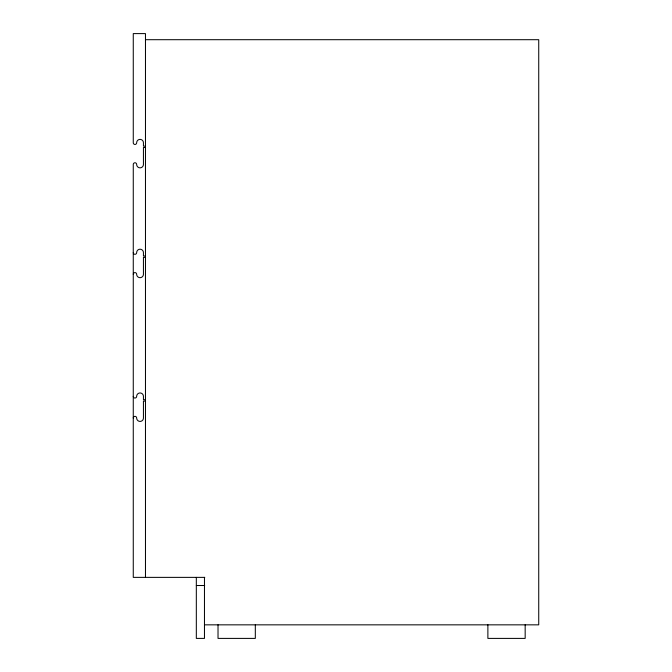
<?xml version="1.0" encoding="UTF-8"?>
<svg xmlns="http://www.w3.org/2000/svg" width="672" height="672" viewBox="0 0 672 672"><rect width="100%" height="100%" fill="white"/><g stroke="black" fill="none" stroke-linecap="round" stroke-linejoin="round"><path stroke-width="1.01" d="M145.471 39.698L538.734 39.698L538.734 624.842L204.464 624.842M145.471 146.152L143.438 146.152L143.438 142.766A3.394 3.394 0 0 0 140.053 139.373A3.394 3.394 0 0 0 136.66 142.766A1.697 1.697 0 0 1 134.963 144.455A1.697 1.697 0 0 1 133.266 142.766L133.266 33.6L145.471 33.6L145.471 577.374M145.471 147.512L143.438 147.512L143.438 164.455A3.394 3.394 0 0 1 140.053 167.849A3.394 3.394 0 0 1 136.66 164.455A1.697 1.697 0 0 0 134.963 162.767A1.697 1.697 0 0 0 133.266 164.455L133.266 577.374L204.792 577.374M145.471 255.99L143.438 255.99L143.438 252.605A3.394 3.394 0 0 0 140.053 249.211A3.394 3.394 0 0 0 136.66 252.605A1.697 1.697 0 0 1 134.963 254.302A1.697 1.697 0 0 1 133.266 252.605M145.471 257.351L143.438 257.351L143.438 274.302A3.394 3.394 0 0 1 140.053 277.687A3.394 3.394 0 0 1 136.66 274.302A1.697 1.697 0 0 0 134.963 272.605A1.697 1.697 0 0 0 133.266 274.302M145.471 399.731L143.438 399.731L143.438 396.346A3.394 3.394 0 0 0 140.053 392.952A3.394 3.394 0 0 0 136.66 396.346A1.697 1.697 0 0 1 134.963 398.042A1.697 1.697 0 0 1 133.266 396.346M145.471 401.092L143.438 401.092L143.438 418.043A3.394 3.394 0 0 1 140.053 421.428A3.394 3.394 0 0 1 136.66 418.043A1.697 1.697 0 0 0 134.963 416.346A1.697 1.697 0 0 0 133.266 418.043M196.325 585.514L204.7 585.514M525.168 624.809L525.168 638.4L487.88 638.4L487.88 624.809M255.318 624.809L255.318 638.4L218.022 638.4L218.022 624.809M204.464 577.374L204.464 638.4L196.325 638.4L196.325 577.374"/></g></svg>
